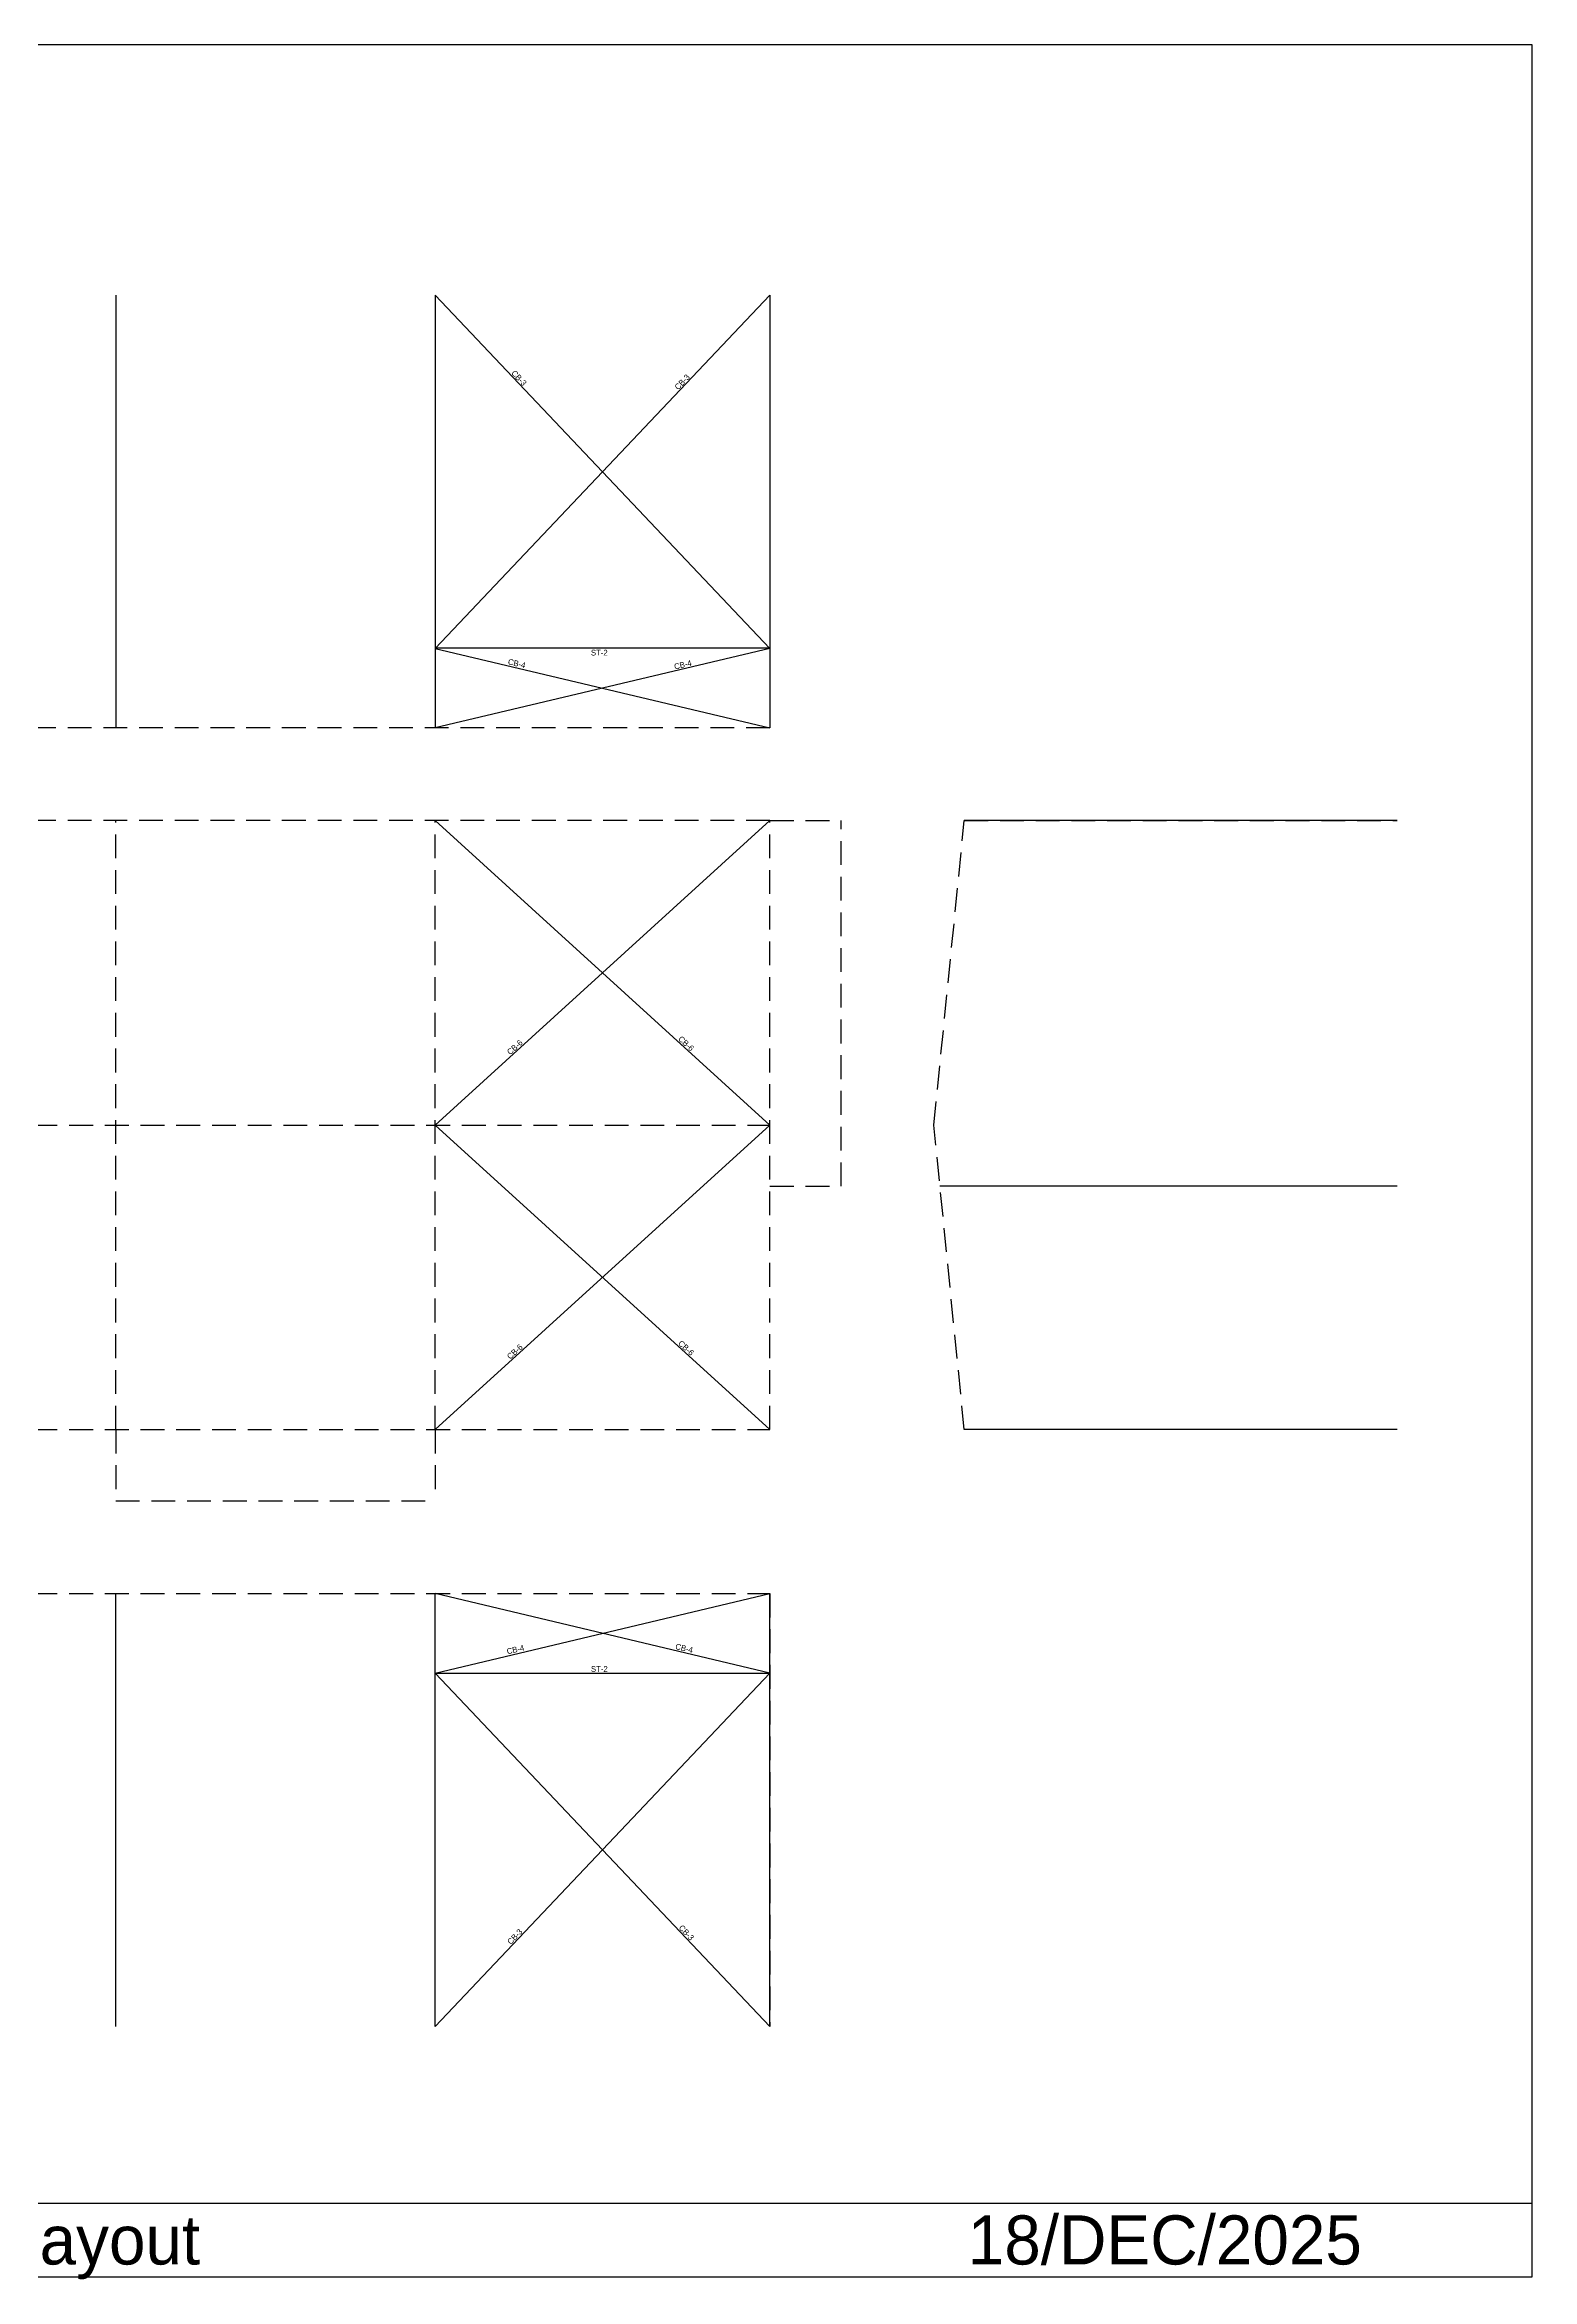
# Model space of a CAD drawing. Extents: x -16032 to 46532, y -17864 to 29112.
# Drawn here: x 15250 to 46532, y -17864 to 29112 of the extents above; entities that cross this region are included whole.
import ezdxf

# ---------------------------------------------------------------- set-up
doc = ezdxf.new("R2010")
doc.units = 0
doc.linetypes.add('CONTIN', pattern=[0])
doc.linetypes.add('DASHED', pattern=[750.75, 500.5, -250.25])
doc.layers.get('0').update_dxf_attribs({"linetype": 'CONTIN'})
for name, color, linetype in [('16', 7, 'CONTIN'), ('2', 7, 'CONTIN'), ('23', 7, 'DASHED'), ('3', 7, 'CONTIN'), ('4', 5, 'CONTIN'), ('8', 5, 'DASHED')]:
    doc.layers.add(name, color=color, linetype=linetype)

msp = doc.modelspace()

# ---------------------------------------------------------------- linework, layer by layer
for p, q in [((46531.801, 29112.359), (-16031.803, 29112.359)), ((46531.801, -17810.346), (46531.801, 29112.359)), ((-16031.803, -16261.896), (46531.801, -16261.896)), ((-16031.803, -17810.346), (46531.801, -17810.346))]:
    msp.add_line(p, q)
at = {"layer": '2'}
for p, q in [((30486.809, 16424.352), (23472.209, 16424.814)), ((23472.701, -5124.35), (30487.299, -5124.35))]:
    msp.add_line(p, q, dxfattribs=at)
at = {"layer": '23'}
for p, q in [((16745, 0), (16745, 12800)), ((23460, 0), (23460, 12800))]:
    msp.add_line(p, q, dxfattribs=at)
at = {"layer": '3'}
for p, q in [((30499.998, 23848), (23459.51, 16418.465)), ((23459.998, 23848.465), (30499.508, 16418)), ((30499.508, 16418), (23459.398, 14748.464)), ((23459.51, 16418.465), (30499.396, 14747.999)), ((23460, 12800), (30499.998, 6400)), ((30499.998, 12800), (23460, 6400)), ((23460, 6400), (30499.998, 0)), ((30499.998, 6400), (23460, 0)), ((23460, -5118), (30499.998, -3448)), ((30499.998, -5118), (23460, -3448)), ((23460, -12548), (30499.998, -5118)), ((30499.998, -12548), (23460, -5118))]:
    msp.add_line(p, q, dxfattribs=at)
at = {"layer": '4'}
for p, q in [((16745, 23848.906), (16744.398, 14748.907)), ((23459.998, 23848.465), (23459.398, 14748.464)), ((30499.998, 23848), (30499.396, 14747.999)), ((43688, 12800), (34587.996, 12799.999)), ((43688, 5115), (34076.5, 5115)), ((43688, 0), (34588, 0)), ((16745, -12548), (16745, -3448)), ((23460, -12548), (23460, -3448)), ((30499.998, -12548), (30499.998, -3448))]:
    msp.add_line(p, q, dxfattribs=at)
at = {"layer": '8'}
for p, q in [((30499.998, 23848), (30499.396, 14747.999)), ((30499.396, 14747.999), (-0.602, 14750.011)), ((30499.998, 12800), (0, 12800)), ((30499.998, 0), (30499.998, 12800)), ((30499.998, 12800), (31999.996, 12800)), ((31999.996, 5115), (31999.996, 12800)), ((33948, 6400), (34587.996, 12799.999)), ((34587.996, 12799.999), (43688, 12800)), ((0, 6400), (30499.998, 6400)), ((34588, 0), (33948, 6400)), ((30499.998, 5115), (31999.996, 5115)), ((0, 0), (30499.998, 0)), ((16745, 0), (16745, -1500)), ((23460, 0), (23460, -1500)), ((43688, 0), (34588, 0)), ((16745, -1500), (23460, -1500)), ((0, -3448), (30499.998, -3448)), ((30499.998, -3448), (30499.998, -12548))]:
    msp.add_line(p, q, dxfattribs=at)

# ---------------------------------------------------------------- texts
for s, p in [('Wind Frame Layout', (6475.454, -17552.271)), ('18/DEC/2025', (34660.359, -17552.271))]:
    msp.add_text(s, height=1032.299).set_placement(p)
at = {"layer": '16'}
for s, rotation, p in [('CB-3', 313.452, (25052.178, 22198.342)), ('CB-3', 46.54, (28572.152, 21844.104)), ('CB-4', 346.651, (24982.23, 16087.626)), ('ST-2', 359.996, (26735.658, 16272.197)), ('CB-4', 13.341, (28502.223, 15974.831)), ('CB-6', 42.274, (25039.572, 7866.456)), ('CB-6', -42.274, (28559.574, 8194.505)), ('CB-6', 42.274, (25039.572, 1466.455)), ('CB-6', -42.274, (28559.574, 1794.504)), ('CB-4', 13.345, (24982.744, -4726.301)), ('CB-4', 346.655, (28502.744, -4613.738)), ('CB-3', 46.544, (25052.287, -10837.023)), ('CB-3', 313.456, (28572.287, -10483.016))]:
    msp.add_text(s, height=121.92, rotation=rotation, dxfattribs=at).set_placement(p)
msp.add_text('ST-2', height=121.92, dxfattribs=at).set_placement((26736.16, -5093.87))

doc.saveas('drawing.dxf')
